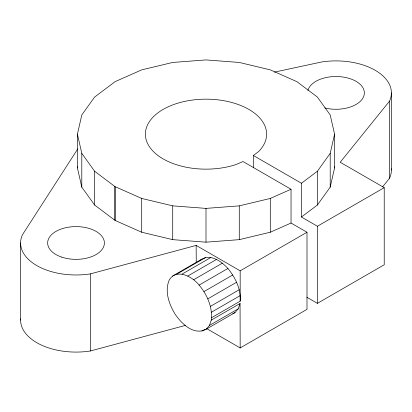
<?xml version="1.0" encoding="UTF-8"?>
<svg xmlns="http://www.w3.org/2000/svg" width="412" height="412" viewBox="0 0 412 412"><rect width="100%" height="100%" fill="white"/><g stroke="black" fill="none" stroke-linecap="round" stroke-linejoin="round"><path stroke-width="0.62" d="M211.263 320.124C212.741 307.311 207.241 294.745 199.109 285.094C192.548 276.746 176.825 268.027 169.322 279.815C164.429 290.97 168.894 303.788 174.786 313.661C181.187 323.379 193.779 336.017 206.227 329.203L235.015 312.579L238.218 308.82L240.052 303.505L211.263 320.124L209.43 325.444L206.227 329.203M211.387 317.807L240.175 301.182C241.144 289.152 235.35 277.564 227.898 268.469C221.558 261.455 210.8 253.622 201.314 259.431L172.525 276.05M206.742 328.632L240.175 347.934L306.997 309.355L306.997 232.25L291.037 223.036L270.293 232.229L239.279 239.645L206 242.174L172.721 239.645L141.707 232.229L115.077 220.43L94.647 205.052L81.797 187.151L77.42 167.936L77.42 134.157L81.797 114.943L94.647 97.036L115.077 81.664L141.707 69.865L172.721 62.449L206 59.92L239.279 62.449L270.293 69.865L296.923 81.664L317.353 97.036L330.203 114.943L334.58 134.157L334.58 167.936L330.203 187.151L317.353 205.052L301.44 217.031L317.4 226.245L384.221 187.666L384.221 264.772L317.4 303.35L306.822 297.243M77.42 167.936L77.698 166.695M330.203 187.151L330.203 153.367L334.58 134.157M77.78 148.881L22.49 234.696A55.424 32.002 0 0 0 90.372 273.887L196.153 245.418L240.175 270.833L306.997 232.25M301.44 217.031L301.44 183.252L317.353 171.274L330.203 153.367M274.433 72.126L321.628 61.985A55.424 32.002 0 0 1 389.51 101.177L340.199 162.251L384.221 187.666M382.64 186.796L389.51 178.283A55.424 32.002 0 0 0 391.364 168.812M200.515 260.369L201.314 259.431M253.375 167.679L253.375 155.504L258.494 151.652A60.616 34.994 0 0 0 216.527 99.694A60.616 34.994 0 0 0 146.306 140.234A60.616 34.994 0 0 0 236.308 164.46L242.977 161.509L291.037 189.257L291.037 223.036M176.877 274.104L205.665 257.479M182.078 274.093L210.867 257.474M187.779 276.035L216.568 259.411M193.588 279.784L222.377 263.16M199.109 285.094L227.898 268.469M203.966 291.593L232.754 274.974M207.828 298.849L236.622 282.225M210.434 306.358L239.228 289.739M211.387 312.244L240.175 295.625M209.43 325.444L238.218 308.82M201.875 331.155L205.197 329.234M232.842 313.558L235.015 312.579M77.42 134.157L81.797 153.367L94.647 171.274L115.077 186.646L141.707 198.445L172.721 205.861L206 208.39L239.279 205.861L270.293 198.445L291.037 189.257M20.636 318.893A55.424 32.002 0 0 0 90.372 350.993L185.637 325.351M253.375 155.504L301.44 183.252M334.302 166.695L334.58 167.936M196.153 245.418L196.246 262.732M240.052 303.505L240.175 347.934M391.4 92.896L391.4 170.002M389.51 101.177L389.51 178.283M317.4 226.245L317.4 303.35M317.353 171.274L317.353 205.052M270.293 198.445L270.293 232.229M240.175 270.833L240.175 301.182M239.279 205.861L239.279 239.645M206 208.39L206 242.174M172.721 205.861L172.721 239.645M141.707 198.445L141.707 232.229M115.679 186.914L115.679 220.693M114.618 186.301L114.618 220.085M94.647 171.274L94.647 205.052M90.372 273.887L90.372 350.993M81.797 153.367L81.797 187.151M20.6 242.977L20.6 320.083M307.924 90.455A28.371 16.377 0 0 1 342.573 76.967A28.371 16.377 0 0 1 362.905 98.046A28.371 16.377 0 0 1 324.805 107.954M61.841 257.16A28.371 16.377 0 0 0 104.396 242.977A28.371 16.377 0 0 0 61.841 228.789A28.371 16.377 0 0 0 61.841 257.16"/></g></svg>
